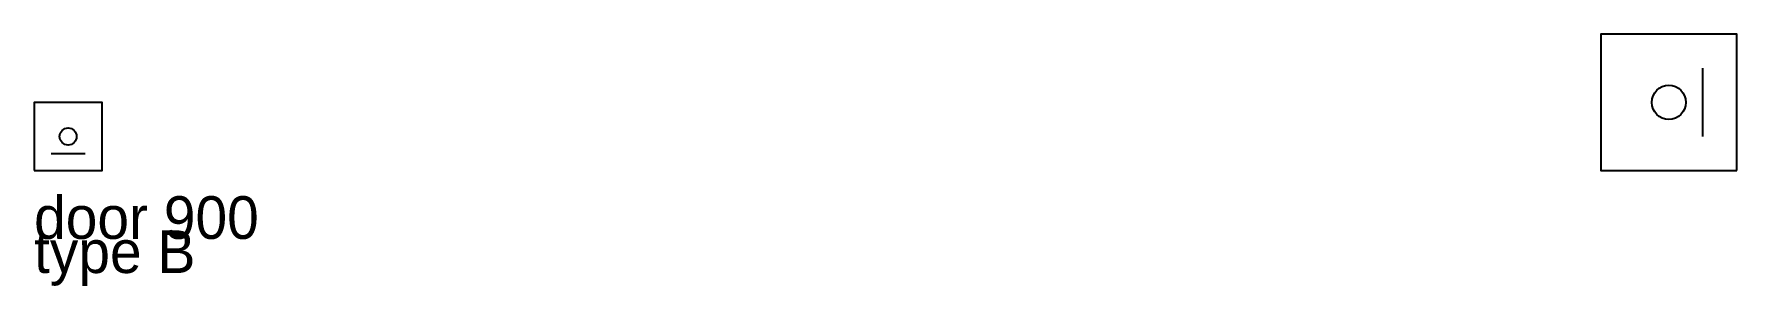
# Model space of a CAD drawing. Header units: millimetres. Extents: x 100 to 200, y 43 to 58.
import ezdxf

# ---------------------------------------------------------------- set-up
doc = ezdxf.new("R2010")
doc.units = ezdxf.units.MM
doc.layers.add('SYMBOLS', color=5, linetype='Continuous')

# ---------------------------------------------------------------- blocks, each defined once
blk = doc.blocks.new('INNER')
blk.add_line((0, 0), (2, 0))
blk.add_circle((1, 1), 0.5)
blk = doc.blocks.new('OUTER')
blk.add_lwpolyline([(0, 0), (4, 0), (4, 4), (0, 4)], close=True)
blk.add_blockref('INNER', (1, 1))

msp = doc.modelspace()

# ---------------------------------------------------------------- block references
at = {"layer": 'SYMBOLS', "xscale": 2, "yscale": 2, "rotation": 90}
msp.add_blockref('OUTER', (200, 50), dxfattribs=at)
at = {"layer": 'SYMBOLS'}
ref = msp.add_blockref('OUTER', (100, 50), dxfattribs=at)
ref.add_attrib('TAG1', 'door 900', (100, 46), dxfattribs={"height": 2.5})
ref.add_attrib('TAG2', 'type B', (100, 44), dxfattribs={"height": 2.5})

doc.saveas('drawing.dxf')
